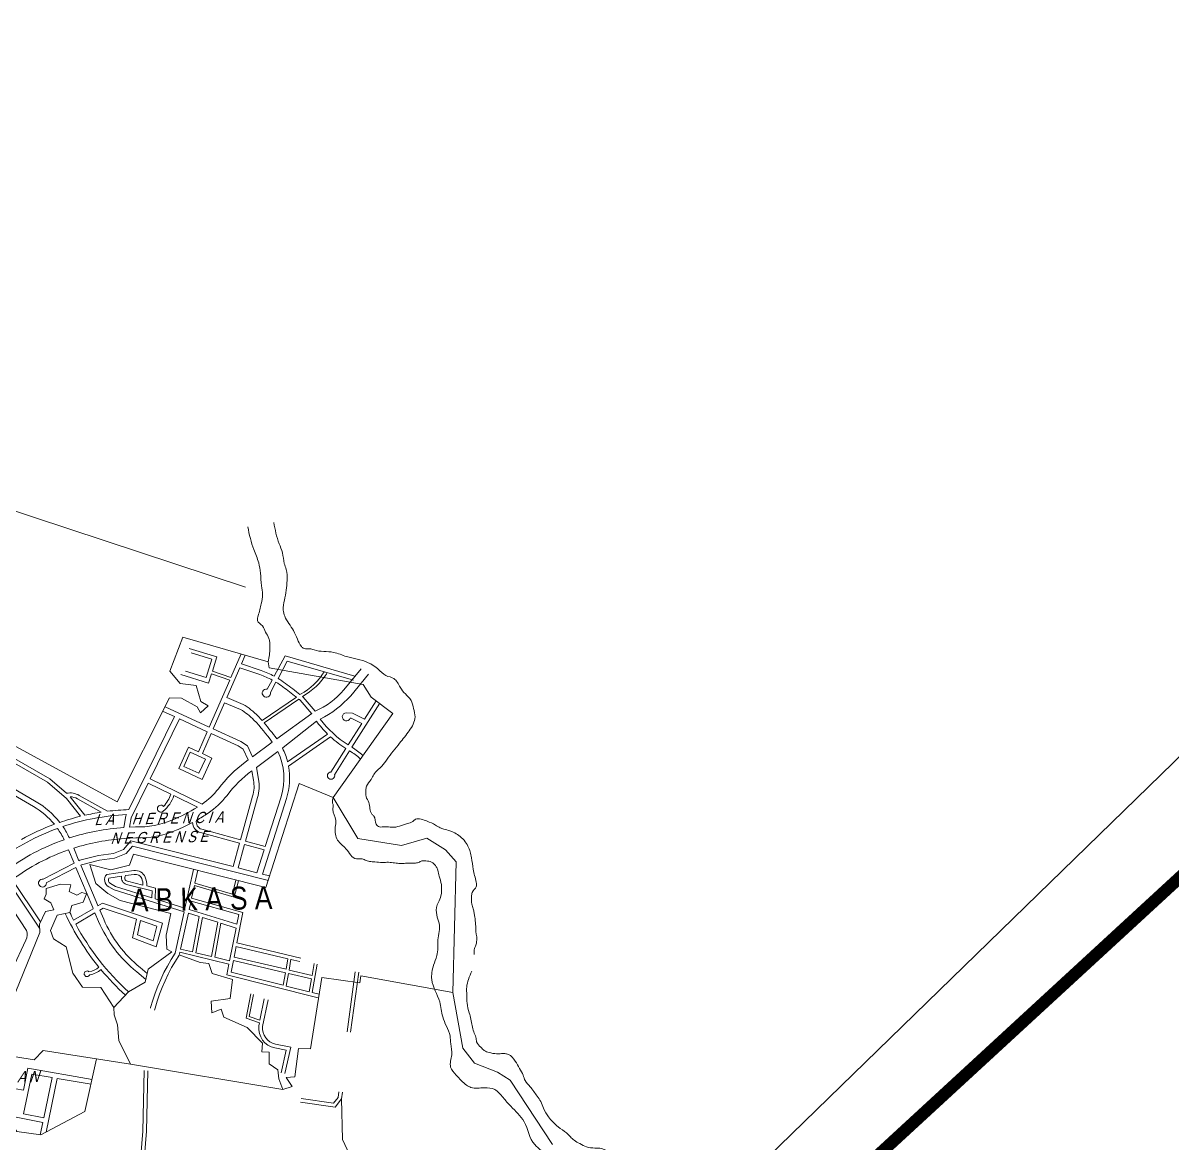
# Model space of a CAD drawing. Header units: metres. Extents: x -460 to 31334, y -1777 to 24987.
# Drawn here: x 106.04 to 107.938, y -745.722 to -743.872 of the extents above; entities that cross this region are included whole.
import ezdxf
from ezdxf.enums import TextEntityAlignment as Align

# ---------------------------------------------------------------- set-up
doc = ezdxf.new("R2010")
doc.units = ezdxf.units.M
doc.header["$MEASUREMENT"] = 0
doc.linetypes.add('ACAD_ISO02W100', pattern=[15, 12, -3])
doc.layers.add('VICINITY_MAP', color=7, linetype='Continuous', lineweight=13)
doc.styles.add('LOT_NO', font='ARIALN.TTF', dxfattribs={"width": 1.5})

# ---------------------------------------------------------------- blocks, each defined once
blk = doc.blocks.new('KQEFDFDFG')
at = {"layer": 'VICINITY_MAP', "color": 250, "lineweight": 0}
for p, q in [((26309.51, 5347.51), (26361.42, 5330.38)), ((26354.79, 5323.18), (26358.04, 5322.17)), ((26355.04, 5322.66), (26357.45, 5321.91)), ((26357.45, 5321.91), (26356.78, 5319.74)), ((26358.04, 5322.17), (26357.53, 5320.51)), ((26360.9, 5322.52), (26359.7, 5319.75)), ((26361.39, 5322.38), (26360.96, 5321.37)), ((26366.07, 5322.3), (26364.79, 5319.91)), ((26374.25, 5319.92), (26366.07, 5322.3)), ((26357.53, 5320.51), (26359.7, 5319.75)), ((26360.76, 5320.91), (26359.24, 5317.41)), ((26366.33, 5321.69), (26365.24, 5319.65)), ((26374.1, 5319.43), (26366.33, 5321.69)), ((26353.84, 5320.12), (26357.09, 5319.11)), ((26354.37, 5320.5), (26356.78, 5319.74)), ((26357.43, 5320.19), (26357.09, 5319.11)), ((26359.57, 5319.45), (26357.17, 5313.94)), ((26357.43, 5320.19), (26359.57, 5319.45)), ((26364.55, 5319.46), (26363.97, 5318.39)), ((26365, 5319.21), (26364.35, 5318)), ((26358.97, 5316.8), (26357.64, 5313.73)), ((26367.39, 5317.45), (26363.37, 5314.69)), ((26367.68, 5317.22), (26363.61, 5314.42)), ((26367.88, 5317.78), (26367.82, 5317.75)), ((26377.19, 5316.73), (26373.92, 5311.56)), ((26376.76, 5317.01), (26375.39, 5314.85)), ((26373.98, 5315.56), (26373.26, 5315.6)), ((26375.39, 5314.85), (26373.98, 5315.56)), ((26375.07, 5314.34), (26373.49, 5311.84)), ((26373.82, 5314.98), (26373.71, 5314.98)), ((26375.07, 5314.34), (26373.82, 5314.98)), ((26356.93, 5313.39), (26355.9, 5311.01)), ((26357.4, 5313.17), (26356.37, 5310.81)), ((26371.07, 5313.11), (26366.37, 5309.86)), ((26371.42, 5312.78), (26366.47, 5309.36)), ((26354.73, 5311.56), (26353.58, 5309.06)), ((26354.73, 5311.56), (26355.9, 5311.02)), ((26373.22, 5311.42), (26371.46, 5308.64)), ((26373.65, 5311.14), (26371.88, 5308.34)), ((26354.93, 5310.97), (26354.17, 5309.32)), ((26354.93, 5310.97), (26356.71, 5310.15)), ((26356.71, 5310.15), (26355.95, 5308.5)), ((26357.48, 5310.29), (26356.33, 5307.79)), ((26356.37, 5310.81), (26357.48, 5310.29)), ((26353.58, 5309.06), (26356.33, 5307.79)), ((26354.17, 5309.32), (26355.95, 5308.5)), ((26349.98, 5307.36), (26352.64, 5306.07)), ((26350.23, 5307.86), (26356.31, 5304.89)), ((26353, 5305.89), (26355.77, 5304.54)), ((26355.3, 5297.22), (26354.31, 5292.67)), ((26355.81, 5297.11), (26355.48, 5295.6)), ((26333.61, 5295.71), (26337.24, 5290.31)), ((26334.01, 5296.01), (26337.35, 5291.05)), ((26355.42, 5295.31), (26355.09, 5293.83)), ((26355.42, 5295.31), (26360.1, 5293.94)), ((26355.48, 5295.6), (26359.89, 5294.31)), ((26359.89, 5294.31), (26360.3, 5295.96)), ((26360.1, 5293.94), (26360.59, 5295.89)), ((26355.09, 5293.83), (26361.11, 5292.15)), ((26354.21, 5292.24), (26353.15, 5287.38)), ((26355.02, 5293.49), (26354.81, 5292.52)), ((26355.02, 5293.49), (26360.64, 5291.92)), ((26348.14, 5289.18), (26348.61, 5291.36)), ((26348.72, 5289.52), (26349.08, 5291.2)), ((26349.08, 5291.2), (26351.02, 5290.55)), ((26354.71, 5292.08), (26353.79, 5287.86)), ((26355.98, 5291.68), (26355.2, 5287.52)), ((26356.35, 5291.57), (26355.58, 5287.43)), ((26358.17, 5291), (26357.43, 5286.99)), ((26358.54, 5290.88), (26357.8, 5286.9)), ((26350.56, 5288.82), (26348.72, 5289.52)), ((26351.02, 5290.55), (26350.56, 5288.82)), ((26360.3, 5288.16), (26366.41, 5286.72)), ((26360.4, 5288.57), (26367.92, 5286.8)), ((26353.71, 5287.48), (26353.66, 5287.27)), ((26353.7, 5287.48), (26359.48, 5286.09)), ((26353.79, 5287.86), (26355.2, 5287.52)), ((26355.58, 5287.43), (26357.43, 5286.99)), ((26357.8, 5286.9), (26359.55, 5286.48)), ((26360.07, 5286.91), (26366.18, 5285.48)), ((26359.99, 5286.51), (26366.11, 5285.07)), ((26366.18, 5285.48), (26366.41, 5286.72)), ((26366.53, 5285.39), (26366.76, 5286.66)), ((26366.76, 5286.64), (26367.82, 5286.39)), ((26369.24, 5284.76), (26369.49, 5286.16)), ((26369.24, 5282.76), (26369.85, 5286.1)), ((26365.84, 5283.6), (26366.11, 5285.07)), ((26366.19, 5283.51), (26366.46, 5284.99)), ((26366.46, 5284.99), (26369.17, 5284.35)), ((26366.53, 5285.39), (26369.24, 5284.76)), ((26368.89, 5282.84), (26369.17, 5284.35)), ((26335.33, 5271.3), (26335.86, 5273.87)), ((26335.86, 5273.87), (26343.39, 5272.55)), ((26335.36, 5268.49), (26336.33, 5273.18)), ((26336.33, 5273.18), (26338.71, 5272.77)), ((26337.73, 5268.03), (26338.71, 5272.77)), ((26337.99, 5266.35), (26339.3, 5272.66)), ((26339.3, 5272.66), (26343.29, 5271.97)), ((26337.31, 5266.04), (26337.61, 5267.48))]:
    blk.add_line(p, q, dxfattribs=at)
for points in [[(26331.02, 5313.5), (26346.34, 5305.15), (26352.51, 5317.37), (26353.9, 5317.34), (26355.75, 5316.3), (26356.12, 5315.62), (26357.04, 5316.44), (26356.18, 5316.95), (26355.62, 5318.81), (26353.73, 5319.06), (26352.54, 5320.49), (26354.04, 5324.48), (26364.1, 5321.6), (26364.21, 5320.89), (26375.23, 5318.95), (26376.18, 5317.44), (26378.73, 5315.54), (26371.7, 5305.66), (26367.72, 5307.32), (26363.8, 5295.07), (26348.25, 5299.01), (26347.79, 5297.73), (26345.6, 5297.17), (26343.12, 5297.79), (26343.84, 5295.55), (26345.24, 5294.4), (26346.7, 5293.55), (26352.63, 5292.03), (26352.11, 5289.49), (26352.16, 5287.85), (26352.77, 5287.55), (26349.98, 5285.5), (26349.65, 5283.95), (26347.68, 5282.84), (26345.97, 5281.01), (26344.42, 5283.35), (26342.27, 5283.37), (26341.12, 5285.03), (26340.37, 5288.11), (26338.86, 5289.07), (26338.52, 5290.05), (26339.3, 5291.84), (26340.78, 5292.17), (26341.03, 5292.96), (26342.34, 5293.35), (26342.75, 5294.35), (26342.18, 5294.5), (26341.6, 5294.19), (26340.7, 5294.6), (26340.91, 5295.4), (26339.69, 5295.47), (26337.99, 5294.98), (26338, 5294.32), (26337.75, 5293.75), (26338.55, 5293.27), (26338.9, 5292.46), (26337.94, 5292.27), (26337.22, 5290.78), (26337.27, 5289.82), (26333.43, 5280.36)], [(26332.47, 5275.51), (26336.59, 5274.85), (26337.67, 5275.93), (26347.91, 5274.34), (26346.54, 5277.1), (26346.4, 5278.94), (26346.01, 5280.14), (26345.97, 5281.01)], [(26353.07, 5315.16), (26347.73, 5304.24)], [(26351.73, 5315.77), (26353.07, 5315.16)], [(26351.98, 5316.32), (26357.17, 5313.94)], [(26369.2, 5315.51), (26365.08, 5312.57)], [(26353.66, 5314.89), (26350.23, 5307.86)], [(26353.66, 5314.89), (26356.93, 5313.39)], [(26369.74, 5314.64), (26365.84, 5311.54), (26365.76, 5311.47)], [(26357.4, 5313.17), (26360.57, 5311.72), (26361.16, 5311.32), (26361.74, 5310.07)], [(26357.64, 5313.73), (26360.87, 5312.25), (26361.64, 5311.73), (26362.24, 5310.44)], [(26330.37, 5311.93), (26338.16, 5307.47), (26340.41, 5305.53), (26342.04, 5303.45)], [(26330.55, 5312.36), (26338.43, 5307.85), (26340.4, 5306.16)], [(26364.55, 5312.18), (26362.24, 5310.44)], [(26365.22, 5311.07), (26362.72, 5309.2)], [(26349.98, 5307.36), (26348, 5303.29), (26347.79, 5302.16)], [(26340.84, 5305.74), (26342.54, 5303.57)], [(26371.7, 5305.66), (26374.61, 5300.83), (26379.73, 5300.02), (26382.71, 5300.88), (26384.9, 5299.52), (26386.15, 5298.1), (26385.79, 5282.76), (26374.96, 5284.7), (26374.83, 5283.9), (26370.39, 5284.53), (26369.04, 5276.14), (26367.66, 5276.16), (26367.21, 5272.83), (26366.21, 5272.76), (26366.89, 5271.73), (26365.79, 5271.37)], [(26347.44, 5303.65), (26347.37, 5303.5), (26347.13, 5302.12)], [(26359.96, 5297.54), (26347.96, 5300.57), (26347.07, 5299.54), (26345.91, 5299.08), (26344.15, 5298.85), (26341.95, 5298.28), (26341.86, 5298.23)], [(26360.71, 5300.29), (26359.96, 5297.54)], [(26363.74, 5299.92), (26361.41, 5300.55)], [(26340.63, 5299.51), (26341.29, 5297.93)], [(26341.24, 5299.72), (26341.86, 5298.23)], [(26364.11, 5295.93), (26348.16, 5299.96), (26347.4, 5299.08), (26346.04, 5298.55), (26344.26, 5298.31), (26342.14, 5297.76), (26342.08, 5297.73)], [(26361.3, 5300.13), (26360.55, 5297.39)], [(26363.63, 5299.5), (26361.3, 5300.13)], [(26362.75, 5296.83), (26363.61, 5299.51)], [(26341.29, 5297.93), (26337.66, 5296.05)], [(26342.08, 5297.73), (26344.06, 5292.98), (26344.09, 5292.92)], [(26341.5, 5297.43), (26338.02, 5295.62)], [(26341.5, 5297.43), (26343.47, 5292.73), (26343.53, 5292.6)], [(26362.75, 5296.83), (26360.55, 5297.39)], [(26364.24, 5296.46), (26363.4, 5296.67)], [(26350.81, 5293.77), (26350.84, 5295.02), (26349.81, 5295.27)], [(26354.31, 5292.67), (26350.81, 5293.77)], [(26341.23, 5291.26), (26343.53, 5292.6)], [(26344.09, 5292.92), (26344.64, 5293.25), (26351.66, 5290.89), (26350.92, 5288.12), (26348.14, 5289.18)], [(26344.3, 5292.43), (26344.7, 5292.67), (26348.61, 5291.36)], [(26360.41, 5290.77), (26354.81, 5292.52)], [(26341.47, 5290.79), (26343.74, 5292.11)], [(26355.98, 5291.68), (26354.71, 5292.08)], [(26358.17, 5291), (26356.35, 5291.57)], [(26360.32, 5290.33), (26358.54, 5290.88)], [(26361.11, 5292.15), (26360.4, 5288.57)], [(26360.64, 5291.92), (26360.41, 5290.77)], [(26360.32, 5290.33), (26359.55, 5286.48)], [(26360.32, 5288.15), (26360.07, 5286.91)], [(26347.91, 5274.34), (26365.79, 5271.37), (26365.35, 5272.62), (26365.22, 5273.67), (26364.21, 5274.39), (26364.18, 5275.75), (26363.34, 5275.79), (26363.42, 5276.79), (26361.6, 5278.65), (26358.89, 5279.86), (26358.55, 5280.8), (26357.46, 5280.35), (26357.38, 5281.72), (26359.63, 5282.03), (26359.9, 5284.29), (26357.52, 5284.98), (26357.13, 5286.18), (26356.08, 5286.27), (26353.64, 5287.17)], [(26359.48, 5286.09), (26359.22, 5284.81), (26369.97, 5282.14)], [(26359.99, 5286.51), (26359.72, 5285.13), (26365.84, 5283.6)], [(26366.19, 5283.51), (26368.89, 5282.84)], [(26369.24, 5282.76), (26370.07, 5282.55)], [(26385.79, 5282.76), (26386.96, 5276.21), (26388.3, 5274.45), (26391.02, 5273.4), (26392.49, 5272.46), (26397.47, 5264.9)], [(26363.05, 5279.2), (26361.49, 5279.73), (26362.06, 5282.59)], [(26363.12, 5279.52), (26361.86, 5279.95), (26362.37, 5282.52)], [(26363.12, 5279.52), (26363.63, 5282)], [(26343.92, 5274.96), (26342.56, 5268.76), (26337.39, 5266.03), (26334.57, 5266.43), (26333.76, 5267.59), (26331.73, 5267.11), (26331.71, 5266.65), (26330.65, 5266.43), (26330.09, 5265.17)], [(26335.33, 5271.3), (26332.63, 5271.77)], [(26372.69, 5270.27), (26372.8, 5265.5), (26373.92, 5263.14), (26373.04, 5259.16), (26372.31, 5258.53), (26370.93, 5251.31), (26371.28, 5250.58), (26370.25, 5246.11), (26362.89, 5243.12)], [(26335.36, 5268.49), (26337.73, 5268.03)]]:
    blk.add_lwpolyline(points, dxfattribs=at)
for points in [[(26360.76, 5320.91), (26363.11, 5320.1, -0.040061), (26364.55, 5319.46, -0.040061)], [(26360.96, 5321.37), (26363.27, 5320.57, -0.040058), (26364.79, 5319.91, -0.040058)], [(26375, 5320.79), (26372.96, 5318.31, -0.121192), (26369.61, 5315.81)], [(26365, 5319.21, -0.024441), (26365.79, 5318.67, -0.00536), (26367.39, 5317.45, -0.00536)], [(26365.24, 5319.65, -0.025078), (26366.1, 5319.07, -0.005779), (26367.82, 5317.75, -0.005779)], [(26375.87, 5320.16), (26373.78, 5317.62, -0.098386), (26370.19, 5314.88, -0.113954)], [(26364.55, 5312.18, 0.000197), (26364.55, 5312.18, 0.029659), (26362.41, 5314.76, 0.077163), (26360.84, 5315.99), (26358.97, 5316.8)], [(26363.37, 5314.69, 0.006144), (26362.89, 5315.21, 0.078365), (26361.13, 5316.59), (26359.24, 5317.41)], [(26367.68, 5317.22, -0.000523), (26367.83, 5317.1), (26369.21, 5315.5)], [(26368.12, 5317.52, -0.000221), (26368.18, 5317.46), (26369.61, 5315.81)], [(26365.08, 5312.57, 0.020441), (26363.61, 5314.42)], [(26369.74, 5314.64), (26369.74, 5314.64, 0.038749), (26371.07, 5313.11, 0.038749)], [(26370.19, 5314.88, 0.090177), (26373.48, 5311.84, -0.00006), (26373.49, 5311.84, -0.00006)], [(26371.42, 5312.78, 0.043139), (26373.22, 5311.42)], [(26363.74, 5299.92), (26365.6, 5305.75, 0.192732), (26365.22, 5311.07)], [(26366.37, 5309.86, 0.055228), (26365.76, 5311.47)], [(26373.65, 5311.14, -0.025512), (26374.9, 5310.22)], [(26373.92, 5311.56, -0.025675), (26375.22, 5310.61)], [(26361.74, 5310.07), (26361.38, 5309.81, 0.06903), (26358.23, 5306.69, -0.082512), (26356.31, 5304.89)], [(26329.28, 5309.57), (26336.82, 5305.17, -0.095508), (26339.61, 5302.74, -0.095508)], [(26362.17, 5308.79), (26362.15, 5308.78, 0.06903), (26359.25, 5305.91, -0.082512), (26357.02, 5303.82, -0.01826), (26355.67, 5302.98, -0.01826)], [(26362.17, 5308.79), (26362.34, 5307.7, -0.142749), (26362.23, 5305.83), (26360.83, 5300.7)], [(26362.72, 5309.2), (26362.93, 5307.82, -0.139865), (26362.81, 5305.65), (26361.41, 5300.55)], [(26363.4, 5296.67), (26366.23, 5305.55, 0.123591), (26366.47, 5309.36, 0.123591)], [(26331.59, 5307.47), (26336.5, 5304.61, -0.089603), (26338.97, 5302.51)], [(26345.2, 5304.04), (26341.89, 5305.91, 0.175975), (26340.4, 5306.16, 5.238855)], [(26344.46, 5303.93), (26341.67, 5305.51, 0.123243), (26340.84, 5305.74, 0.123243)], [(26355.77, 5304.54, -0.041202), (26352.78, 5303, -0.10397), (26348.51, 5302.2), (26347.79, 5302.16)], [(26342.04, 5303.45, 0.022634), (26339.61, 5302.74, 0.022634)], [(26347.44, 5303.65, 0.069671), (26339.97, 5302.25, 0.069671)], [(26344.46, 5303.93, 0.017456), (26342.54, 5303.57, 0.017456)], [(26347.73, 5304.24, 0.022658), (26345.2, 5304.04, 0.016069)], [(26360.83, 5300.7), (26356.27, 5301.94, -0.417334), (26355.67, 5302.98)], [(26339.33, 5302.02, 0.07157), (26332.45, 5298.34, 0.07157)], [(26338.97, 5302.51, 0.037987), (26335.1, 5300.73, 0.037987)], [(26339.33, 5302.02, -0.042233), (26340.12, 5300.7, -0.042233)], [(26339.97, 5302.25, -0.039526), (26340.73, 5300.91, -0.039526)], [(26347.13, 5302.12, 0.062976), (26340.73, 5300.91, 0.062976)], [(26355.21, 5302.73, -0.024718), (26353.27, 5301.81, -0.102797), (26348.54, 5300.91), (26347.2, 5300.83, 0.061773), (26341.24, 5299.72, 0.061773)], [(26360.71, 5300.29), (26356.15, 5301.53, -0.333282), (26355.21, 5302.73)], [(26340.12, 5300.7, 0.074949), (26333.29, 5297.08, 0.074949)], [(26340.63, 5299.51, 0.076445), (26334.01, 5296.01, 0.076445)], [(26354.21, 5292.24), (26345.98, 5294.81), (26345.36, 5295.15, -0.491637), (26345.12, 5296.62), (26348.3, 5297.07, -0.34009), (26349.64, 5296.31, -0.116752), (26349.81, 5295.27)], [(26350.42, 5293.89), (26346.15, 5295.22), (26345.57, 5295.54, -0.40882), (26345.36, 5296.2), (26346.87, 5296.42)], [(26350.42, 5293.89), (26350.44, 5294.71), (26347.45, 5295.45, -0.417535), (26346.87, 5296.42, -0.417535)], [(26349.37, 5295.38), (26347.54, 5295.83, -0.566882), (26347.34, 5296.48)], [(26347.34, 5296.48), (26348.36, 5296.63, -0.34009), (26349.23, 5296.14, -0.105596), (26349.37, 5295.38)], [(26332.37, 5282.01), (26335.63, 5288.91, 0.189335), (26335.71, 5290.05), (26332.54, 5294.82)], [(26344.3, 5292.43), (26344.76, 5291.36, 0.122888), (26349.05, 5285.69), (26349.88, 5285)], [(26343.74, 5292.11), (26344.16, 5291.11, 0.122771), (26348.64, 5285.19), (26349.72, 5284.28)], [(26366.05, 5273.22), (26366.73, 5276.32), (26364.95, 5276.69, -0.379044), (26363.42, 5278.75), (26364.07, 5281.91)], [(26365.61, 5273.31), (26366.19, 5275.97), (26364.86, 5276.25, -0.382359), (26362.97, 5278.82), (26363.05, 5279.2)], [(26330.9, 5268.73, 0.061176), (26331.71, 5268.6), (26334.67, 5268.06), (26337.61, 5267.48)]]:
    blk.add_lwpolyline(points, format="xyb", dxfattribs=at)
at = {"layer": 'VICINITY_MAP', "color": 250, "linetype": 'ACAD_ISO02W100', "lineweight": 0, "ltscale": 0.0001}
for points in [[(26374.72, 5285.13), (26372.69, 5270.27), (26371.96, 5269.29), (26367.88, 5269.89)], [(26374.31, 5285.19), (26372.29, 5270.43), (26371.77, 5269.74), (26367.94, 5270.31)], [(26347.94, 5257.21), (26348.99, 5261.67), (26349.36, 5266.48), (26349.52, 5274.08)], [(26348.35, 5257.11), (26349.41, 5261.6), (26349.78, 5266.46), (26349.94, 5274.07)]]:
    blk.add_lwpolyline(points, dxfattribs=at)
at = {"layer": 'VICINITY_MAP', "color": 250, "lineweight": 0}
for centre, radius, start, end in [((26364.15, 5324.55), 7.72, 298.8502, 327.7271), ((26364.15, 5324.55), 8.07, 299.4329, 327.7271), ((26363.87, 5317.92), 0.482, 78.0211, 10.2693), ((26373.26, 5315.13), 0.471, 89.8087, 341.3036), ((26371.47, 5308.22), 0.423, 91.5732, 16.2111), ((26349.34, 5307.05), 3.84, 309.0417, 342.5192), ((26349.34, 5307.05), 3.45, 315.2668, 343.5153), ((26351.48, 5304.35), 0.407, 40.8653, 313.6736), ((26337.57, 5295.6), 0.459, 77.6704, 2.544), ((26367.69, 5304.85), 29.75, 205.2285, 207.1772), ((26367.69, 5304.85), 30.29, 204.9986, 219.1337), ((26367.69, 5304.85), 29.75, 208.1948, 227.7152), ((26342.69, 5287.53), 2.35, 278.3342, 310.1945), ((26342.69, 5287.53), 2.73, 279.0529, 310.0965), ((26367.69, 5304.85), 30.29, 219.8584, 227.7017), ((26342.81, 5284.95), 0.333, 48.7248, 338.1687)]:
    blk.add_arc(centre, radius, start, end, dxfattribs=at)
at = {"layer": 'VICINITY_MAP', "color": 250, "linetype": 'ACAD_ISO02W100', "lineweight": 0, "ltscale": 0.0001}
for radius, start in [(22.28, 146.6939), (21.75, 146.4563)]:
    blk.add_arc((26371.77, 5275.14), radius, start, 182.7498, dxfattribs=at)
at = {"layer": 'VICINITY_MAP', "color": 250, "lineweight": 0}
for points in [[(26361.68, 5337.45), (26362.39, 5334.78), (26362.97, 5333.22), (26363.18, 5332.02), (26363.31, 5330.54), (26363.42, 5329.52), (26363.26, 5328.41), (26362.91, 5327.01), (26362.83, 5326.45), (26363.4, 5325.81), (26363.78, 5325.08), (26364.17, 5324.35), (26364.27, 5323.89), (26364.29, 5323.24), (26364.1, 5321.6)], [(26364.73, 5337.97), (26365.37, 5335.47), (26365.76, 5334.4), (26365.98, 5333.16), (26366.2, 5332.45), (26366.3, 5331.17), (26365.99, 5328.84), (26365.85, 5327.68), (26366.03, 5326.96), (26367.06, 5325.26), (26367.52, 5324.27), (26367.98, 5323.4), (26368.3, 5323.17), (26368.94, 5323.14), (26369.47, 5322.99), (26371.76, 5322.71), (26373.29, 5322.22), (26374.53, 5321.93), (26376.98, 5320.76), (26377.92, 5319.98), (26378.85, 5319.63), (26379.59, 5318.61), (26380.2, 5317.82), (26380.86, 5317.07), (26381.16, 5316.12), (26381.34, 5315.12), (26380.65, 5313.51), (26379.52, 5312.05), (26378.05, 5310.15), (26377.43, 5309.34), (26376.49, 5308.36), (26376.18, 5307.79), (26375.63, 5306.98), (26375.56, 5306.5), (26375.58, 5305.78), (26375.91, 5305.07), (26376.26, 5303.72), (26376.5, 5303.48), (26376.76, 5302.52), (26377.17, 5302.21), (26377.81, 5302.23), (26378.61, 5302.16), (26380.44, 5302.6), (26381.08, 5302.85), (26381.4, 5303.1), (26382.04, 5303.11), (26382.76, 5302.88), (26383.73, 5302.42), (26384.3, 5302.11), (26384.7, 5301.96), (26385.43, 5301.74), (26385.83, 5301.58), (26386.48, 5301.2), (26387.55, 5299.94), (26387.97, 5298.59), (26388.16, 5297.23), (26388.51, 5295.72), (26388.52, 5295.16), (26388.05, 5294.51), (26387.98, 5294.02), (26388, 5293.14), (26388.17, 5292.59), (26388.26, 5292.11), (26388.35, 5291.63), (26388.45, 5290.75), (26388.49, 5289.9), (26388.57, 5288.67), (26388.42, 5288.19), (26388.27, 5287.63), (26388.28, 5287.23)], [(26429.22, 5247.31), (26427.59, 5248.64), (26426.87, 5249.02), (26425.98, 5249.32), (26424.85, 5249.62), (26424.04, 5250.01), (26423.64, 5250.16), (26423.15, 5250.55), (26422.5, 5251.1), (26421.93, 5251.41), (26421.12, 5251.87), (26420.4, 5252.17), (26419.43, 5252.32), (26418.8, 5252.06), (26418.49, 5251.34), (26418.5, 5250.94), (26418.51, 5250.22), (26418.52, 5249.66), (26418.39, 5248.37), (26418.16, 5247.81), (26417.7, 5246.92), (26417.14, 5246.91), (26416.33, 5247.13), (26415.36, 5247.67), (26414.31, 5248.29), (26413.57, 5248.92), (26412.02, 5250.33), (26411.04, 5251.27), (26409.81, 5252.84), (26409.32, 5253.39), (26408.66, 5254.1), (26408.09, 5254.65), (26407.52, 5255.2), (26406.62, 5256.38), (26405.63, 5257.88), (26404.62, 5259.86), (26403.66, 5260.24), (26402.21, 5260.46), (26399.23, 5261.44), (26396.87, 5263.15), (26396.13, 5264.18), (26395.39, 5264.88), (26394.14, 5267.58), (26392.58, 5269.39), (26391.68, 5270.41), (26390.7, 5271.35), (26389.49, 5271.57), (26387.89, 5271.61), (26387.39, 5271.87), (26386.17, 5273.05), (26385.51, 5273.99), (26385.64, 5275.44), (26385.53, 5276.72), (26385.44, 5277.67), (26385.01, 5278.79), (26384.59, 5279.9), (26384.23, 5281.65), (26383.3, 5284.27), (26383.51, 5285.96), (26383.89, 5287.09), (26384.03, 5287.97), (26384.01, 5288.69), (26384.21, 5290.64), (26383.95, 5291.6), (26383.85, 5292.72), (26384.07, 5293.36), (26384.38, 5294.09), (26384.45, 5294.73), (26384.43, 5295.45), (26384.17, 5296.41), (26384, 5297.12), (26383.83, 5297.52), (26383.26, 5298.07), (26382.62, 5298.22), (26382.14, 5298.21), (26381.74, 5298.04), (26381.26, 5297.95), (26380.22, 5297.93), (26379.58, 5297.91), (26378.94, 5297.98), (26378.21, 5298.05), (26377.49, 5298.03), (26376.61, 5298.1), (26375.97, 5298.16), (26375.49, 5298.31), (26375, 5298.46), (26374.44, 5298.45), (26373.22, 5299.64), (26372.24, 5300.65), (26371.97, 5302.16), (26372.03, 5302.97), (26371.68, 5304.29), (26371.72, 5304.73), (26371.63, 5305.09), (26371.7, 5305.66)], [(26388, 5285.26), (26387.62, 5284.29), (26387.4, 5283.41), (26387.42, 5282.45), (26387.44, 5281.49), (26387.7, 5280.37), (26388.05, 5278.86), (26388.22, 5278.14), (26388.48, 5277.51), (26388.57, 5276.95), (26389.06, 5276.32), (26389.47, 5275.93), (26390.03, 5275.7), (26390.92, 5275.56), (26391.48, 5275.57), (26391.88, 5275.58), (26392.3, 5275.48), (26393.11, 5274.7), (26393.61, 5273.83), (26394.03, 5273.04), (26394.28, 5272.4), (26394.86, 5271.69), (26395.27, 5271.14), (26395.68, 5270.59), (26396.09, 5269.96), (26396.43, 5269.16), (26397.01, 5268.13), (26397.5, 5267.58), (26398.15, 5266.96), (26399.13, 5266.25), (26400.03, 5265.39), (26400.68, 5265), (26401.48, 5264.62), (26402.45, 5264.48), (26403.25, 5264.42), (26404.38, 5264.04), (26404.94, 5264.05), (26405.91, 5263.59), (26406.66, 5262.24), (26406.75, 5261.36), (26407.85, 5258.91), (26408.34, 5258.28), (26408.59, 5257.8), (26411.12, 5255.37), (26411.69, 5254.74), (26412.43, 5253.87), (26413.16, 5253.33), (26413.65, 5252.94), (26414.71, 5252.08), (26415.35, 5251.85), (26416.07, 5252.27), (26416.46, 5252.59), (26417.01, 5253.17), (26417.23, 5253.97), (26417.37, 5255.17), (26417.75, 5255.98), (26418.23, 5256.39), (26418.79, 5256.4), (26419.9, 5256.66), (26420.96, 5256.13), (26421.53, 5255.58), (26422.18, 5254.87), (26423.08, 5254.01), (26424.14, 5253.15), (26425.51, 5252.7), (26426.31, 5252.63), (26427.11, 5252.57), (26428.33, 5251.63), (26429.22, 5251.41)]]:
    blk.add_spline(points, degree=3, dxfattribs=at)
at = {"layer": 'VICINITY_MAP', "color": 250, "lineweight": 0, "style": 'LOT_NO', "oblique": 20}
for s, p in [('L A     H E R E N C I A', (26351.25, 5302.16)), ('N E G R E N S E', (26351.29, 5299.93)), ('V I L L A    L U C A S A N', (26328.54, 5271.67))]:
    blk.add_text(s, height=1.3207, rotation=1.1421, dxfattribs=at).set_placement(p, align=Align.BOTTOM_CENTER)
at = {"layer": 'VICINITY_MAP', "color": 250, "lineweight": 0, "style": 'LOT_NO'}
blk.add_text('A B K A S A', height=2.6904, rotation=1.1421, dxfattribs=at).set_placement((26356.3, 5291.6), align=Align.BOTTOM_CENTER)

msp = doc.modelspace()

# ---------------------------------------------------------------- linework, layer by layer
at = {"color": 1}
msp.add_lwpolyline([(104.11661, -748.81328), (109.05816, -744.00556), (109.05816, -743.87183), (111.55692, -743.87183), (111.55692, -744.46887), (109.05816, -744.46887), (109.05816, -744.2634), (104.11661, -748.81328)], dxfattribs=at)
at = {"color": 1, "const_width": 0.02018}
msp.add_lwpolyline([(111.55692, -744.46887), (109.05816, -744.46887), (109.05816, -744.2634), (104.11661, -748.81328)], dxfattribs=at)

# ---------------------------------------------------------------- block references
at = {"color": 252, "lineweight": 13, "xscale": 0.01406005031200456, "yscale": 0.01406005031200456, "zscale": 0.01406005031200456}
msp.add_blockref('KQEFDFDFG', (-264.23522, -819.74891), dxfattribs=at)

doc.saveas('drawing.dxf')
